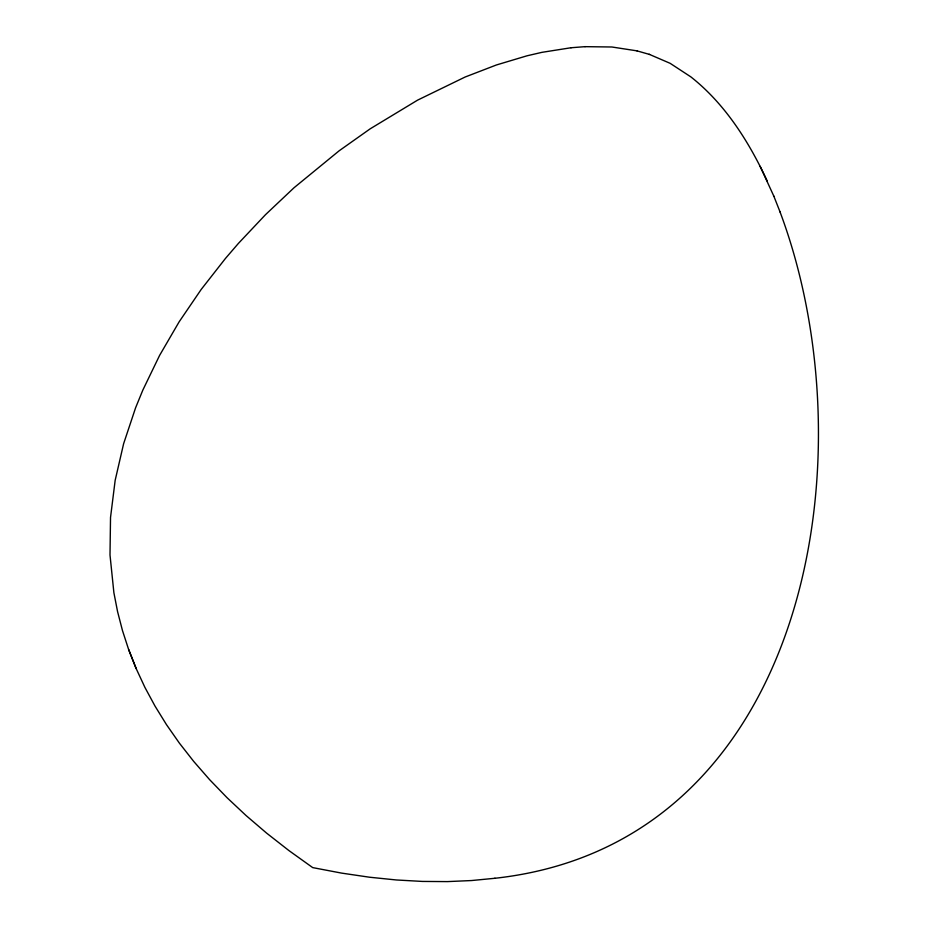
<?xml version="1.0" encoding="UTF-8"?>
<svg xmlns="http://www.w3.org/2000/svg" width="928" height="928" viewBox="0 0 928 928"><rect width="100%" height="100%" fill="white"/><g stroke="black" fill="none" stroke-linecap="round" stroke-linejoin="round"><path stroke-width="1.39" d="M494.728 878.306C807.685 844.016 871.821 456.773 780.007 211.839M571.114 47.734L541.94 52.339L527 55.808L496.41 64.972L465.148 77.012L417.623 100.12L370.191 128.818L339.126 150.812L294.06 187.723L265.478 214.704L238.392 243.426L225.492 258.402L201.202 289.432L179.139 321.83L159.581 355.436L142.842 390.085L135.604 407.763L123.621 443.712L115.165 480.333L110.525 517.476L110.003 555.002L113.889 592.737L117.578 611.645L122.473 630.553L128.609 649.438L136.033 668.288L144.884 687.335L154.976 706.022L166.46 724.617L179.359 743.096L193.732 761.447L209.6 779.636L227 797.651L245.978 815.468L266.568 833.089L288.875 850.535L312.713 867.61L341.585 873.109L369.495 877.215L396.43 879.976L422.414 881.426L447.447 881.6L471.552 880.544L495.018 878.271M584.976 46.667L611.865 46.992L637.037 50.866M570.975 47.757L585.104 46.655M636.886 50.831L649.577 54.45M649.148 54.288L670.12 63.313L690.85 76.873C725.186 103.948 749.024 141.88 767.259 181.088M760.16 166.367L773.882 196.272M128.609 649.438L136.161 668.566M773.801 196.098L780.1 212.036"/></g></svg>
